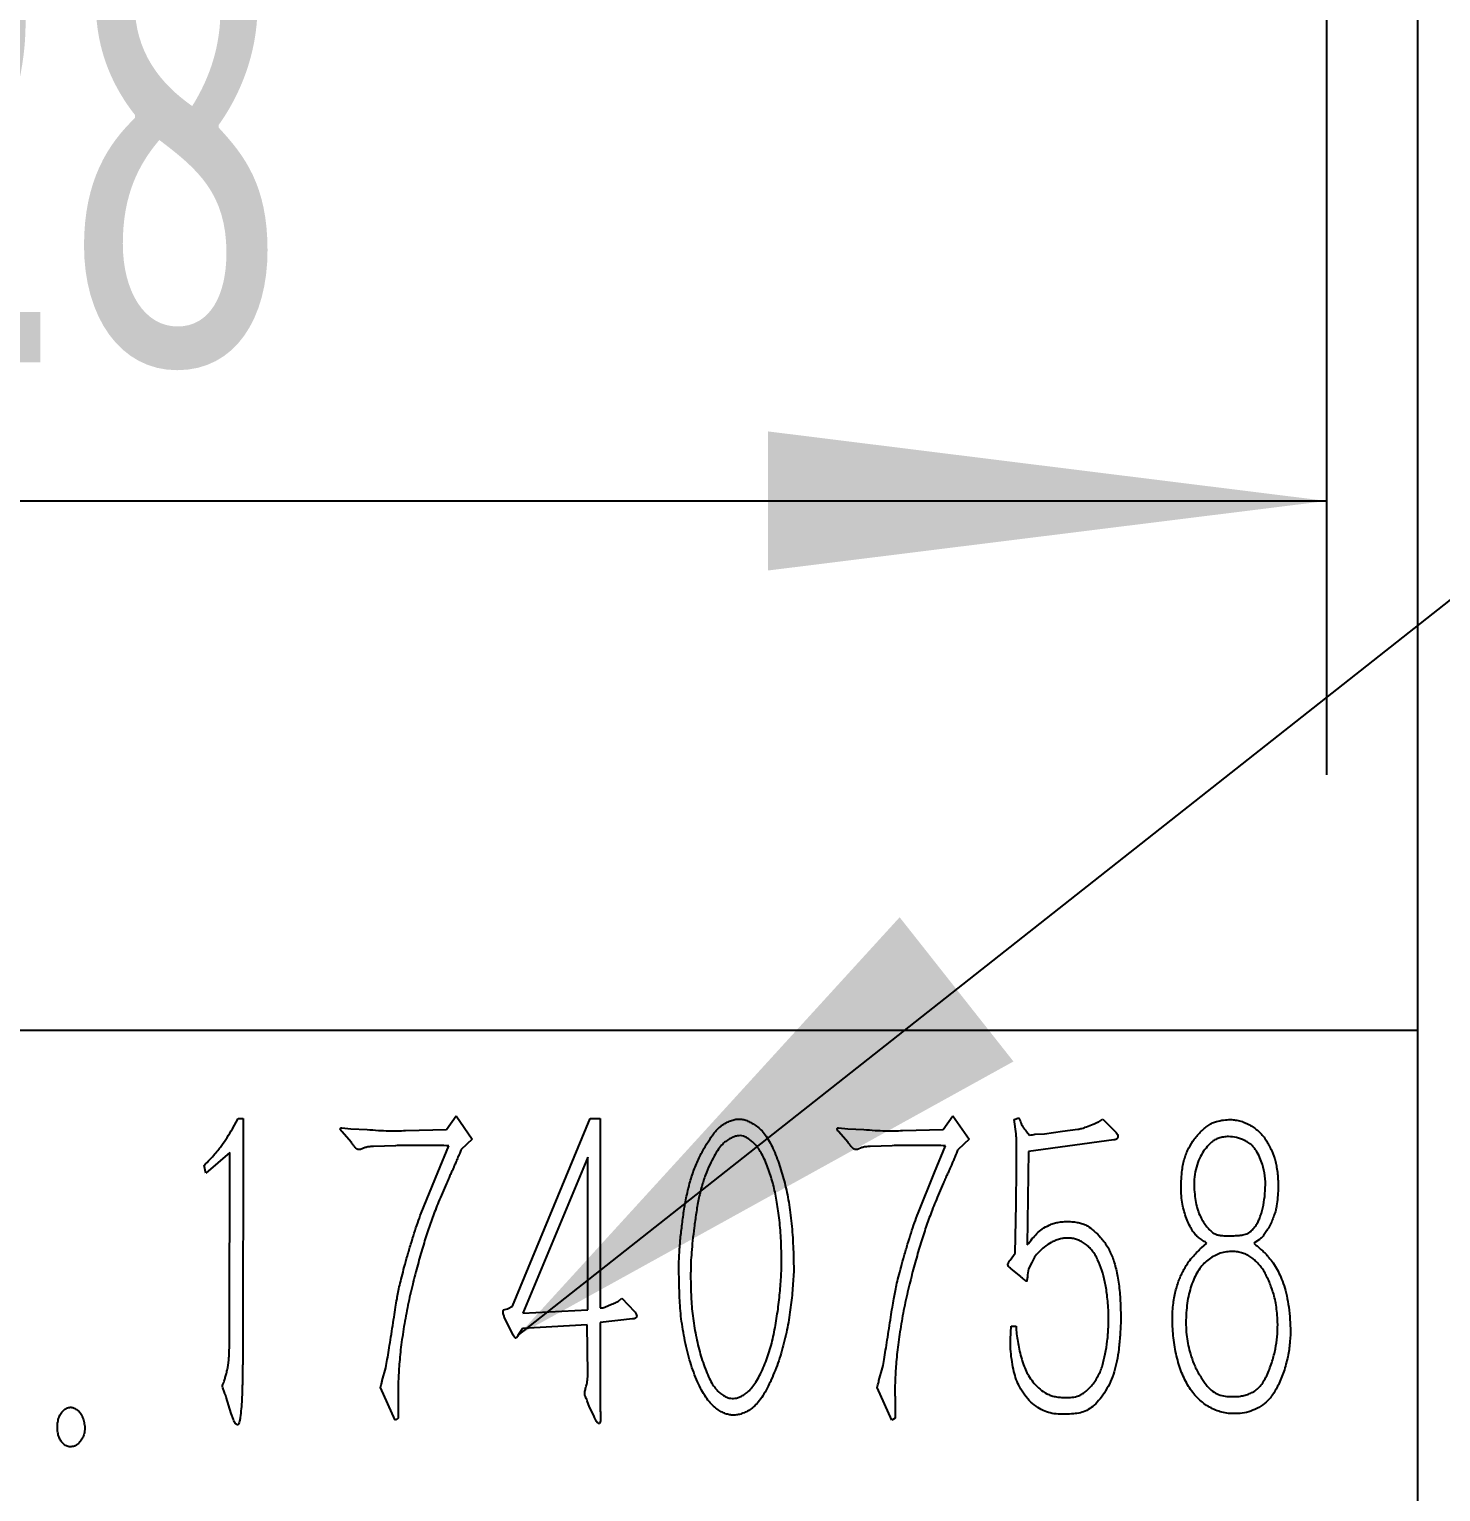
# Model space of a CAD drawing. Header units: millimetres. Extents: x 0 to 210, y 0 to 297.
# Drawn here: x 109.43 to 119.74, y 176.2 to 186.88 of the extents above; entities that cross this region are included whole.
import ezdxf

# ---------------------------------------------------------------- set-up
doc = ezdxf.new("R2010")
doc.units = ezdxf.units.MM
doc.layers.add('根据设置的颜色创建', color=7, linetype='Continuous', lineweight=25)
doc.styles.add('SLDTEXTSTYLE5', font='TXT', dxfattribs={"width": 0.7})
doc.dimstyles.new('SLDDIMSTYLE10', dxfattribs={"dimtxt": 3.5, "dimasz": 4.08, "dimexe": 0, "dimexo": 0.0625, "dimgap": 0.875, "dimtad": 2, "dimlfac": 1.5, "dimrnd": 1e-09, "dimzin": 12, "dimdsep": 46, "dimtxsty": 'SLDTEXTSTYLE5', "dimsah": 1, "dimcen": 0.09, "dimadec": 0, "dimazin": 3, "dimtfac": 1, "dimtmove": 0, "dimatfit": 0, "dimfxl": 0, "dimfrac": 2, "dimtolj": 1, "dimtzin": 12, "dimarcsym": 0})
doc.dimstyles.new('SLDDIMSTYLE12', dxfattribs={"dimtxt": 0.18, "dimasz": 4.08, "dimexe": 0, "dimexo": 0.0625, "dimgap": 0, "dimtad": 0, "dimtih": 1, "dimtoh": 1, "dimdec": 0, "dimrnd": 1e-09, "dimzin": 0, "dimdsep": 46, "dimtxsty": 'Standard', "dimsah": 1, "dimcen": 0.09, "dimadec": 0, "dimazin": 0, "dimtfac": 4.08, "dimtdec": 0, "dimtofl": 0, "dimtmove": 0, "dimatfit": 3, "dimfxl": 0, "dimfrac": 2, "dimtolj": 1, "dimtzin": 0, "dimarcsym": 0})

# ---------------------------------------------------------------- blocks, each defined once
blk = doc.blocks.new('_D_15')
at = {"layer": '根据设置的颜色创建'}
for p, q in [((100.236, 196.781), (100.236, 181.438)), ((118.903, 196.749), (118.903, 181.438)), ((100.236, 183.438), (118.903, 183.438))]:
    blk.add_line(p, q, dxfattribs=at)
for points in [[(100.236, 183.438), (104.316, 182.93), (104.316, 183.946)], [(118.903, 183.438), (114.823, 183.946), (114.823, 182.93)]]:
    blk.add_solid(points, dxfattribs=at)
at = {"layer": '根据设置的颜色创建', "insert": (108.003, 187.95), "char_height": 3.5, "attachment_point": 1, "style": 'SLDTEXTSTYLE5'}
blk.add_mtext('28', dxfattribs=at)

msp = doc.modelspace()

# ---------------------------------------------------------------- linework, layer by layer
at = {"color": 7, "linetype": 'Continuous', "lineweight": 25}
for p, q in [((119.5696, 179.572), (119.5696, 197.0986)), ((119.5696, 179.572), (99.5696, 179.572)), ((119.5696, 171.6986), (119.5696, 179.572)), ((110.915, 178.8541), (110.9553, 178.9282)), ((110.9553, 178.9282), (110.9921, 178.9282)), ((110.9921, 178.9282), (110.9886, 177.1457)), ((112.4767, 178.8476), (112.5468, 178.948)), ((112.5468, 178.948), (112.6646, 178.777)), ((112.9575, 177.5589), (113.5248, 178.9282)), ((113.5248, 178.9282), (113.5984, 178.9282)), ((113.5984, 178.9282), (113.5984, 177.5455)), ((116.1042, 178.8476), (116.1743, 178.948)), ((116.1743, 178.948), (116.2922, 178.777)), ((116.6218, 178.9212), (116.6556, 178.9346)), ((116.6352, 178.8173), (116.6218, 178.9212)), ((117.1488, 178.8675), (117.1991, 178.8879)), ((117.2393, 178.9043), (117.2697, 178.9247)), ((117.2697, 178.9247), (117.3671, 178.8272)), ((111.7115, 178.861), (111.7786, 178.8541)), ((111.7816, 178.7536), (111.7115, 178.8342)), ((111.7786, 178.8541), (111.896, 178.8476)), ((112.1779, 178.8407), (112.4767, 178.8476)), ((112.6646, 178.777), (112.5841, 178.7029)), ((115.339, 178.861), (115.4062, 178.8541)), ((115.4092, 178.7536), (115.339, 178.8342)), ((115.4062, 178.8541), (115.5235, 178.8476)), ((115.8054, 178.8407), (116.1042, 178.8476)), ((116.2922, 178.777), (116.2116, 178.7029)), ((116.7123, 178.8342), (116.7327, 178.8073)), ((116.773, 178.8138), (116.8436, 178.8173)), ((116.8436, 178.8173), (116.9743, 178.8372)), ((116.9743, 178.8372), (117.0852, 178.8506)), ((110.8946, 178.6796), (110.7201, 178.5284)), ((110.8916, 177.364), (110.8946, 178.6796)), ((111.8826, 178.7164), (111.8487, 178.7029)), ((112.1038, 178.7298), (111.9427, 178.7233)), ((112.4126, 178.5354), (112.4931, 178.7298)), ((115.5101, 178.7164), (115.4763, 178.7029)), ((115.7313, 178.7298), (115.5702, 178.7233)), ((116.0401, 178.5354), (116.1206, 178.7298)), ((116.7257, 178.6865), (116.7158, 178.0049)), ((117.3502, 178.7735), (116.7257, 178.6865)), ((110.7201, 178.5284), (110.7067, 178.5856)), ((113.5079, 178.6462), (113.0346, 177.5082)), ((113.5079, 177.532), (113.5079, 178.6462)), ((116.6352, 178.3037), (116.6387, 178.5622)), ((112.2917, 178.2366), (112.4126, 178.5354)), ((115.9193, 178.2366), (116.0401, 178.5354)), ((116.6288, 177.9447), (116.6352, 178.3037)), ((118.4117, 178.0451), (118.3714, 178.0183)), ((116.5915, 177.8945), (116.6288, 177.9447)), ((117.9886, 177.985), (118.0289, 178.0183)), ((116.669, 177.7737), (116.5984, 177.8304)), ((116.7257, 177.8304), (116.7193, 177.7871)), ((116.7496, 177.8776), (116.7257, 177.8304)), ((113.7326, 177.5957), (113.756, 177.6156)), ((113.756, 177.6156), (113.8499, 177.5186)), ((112.8938, 177.532), (112.9207, 177.5385)), ((112.9207, 177.5385), (112.9575, 177.5589)), ((113.0346, 177.5082), (113.5079, 177.532)), ((113.6322, 177.5519), (113.6824, 177.5723)), ((112.9639, 177.3471), (112.9003, 177.4749)), ((113.0311, 177.3943), (112.9978, 177.3441)), ((113.5044, 177.4212), (113.0311, 177.3943)), ((113.5079, 177.0652), (113.5044, 177.4212)), ((113.8335, 177.4649), (113.5984, 177.4381)), ((113.5984, 177.4381), (113.5984, 176.837)), ((116.595, 177.3172), (116.5984, 177.4112)), ((116.5984, 177.4112), (116.6352, 177.4112)), ((112.0068, 177.015), (112.0337, 177.1089)), ((115.6344, 177.015), (115.6612, 177.1089)), ((112.1008, 176.7266), (111.9934, 176.9647)), ((115.7283, 176.7266), (115.621, 176.9647)), ((110.9051, 176.7733), (110.8678, 176.8941)), ((112.1242, 176.8842), (112.1242, 176.74)), ((113.5213, 176.8205), (113.5044, 176.8673)), ((115.7517, 176.8842), (115.7517, 176.74)), ((110.9215, 176.7296), (110.9051, 176.7733)), ((113.5516, 176.7599), (113.5213, 176.8205)), ((112.1242, 176.74), (112.1008, 176.7266)), ((115.7517, 176.74), (115.7283, 176.7266))]:
    msp.add_line(p, q, dxfattribs=at)
for points, knots in [([(114.1731, 177.8811), (114.1747, 177.9132), (114.1781, 177.9791), (114.1871, 178.0801), (114.2004, 178.1855), (114.2158, 178.2937), (114.2372, 178.4006), (114.2645, 178.5023), (114.2994, 178.5963), (114.3342, 178.6685), (114.3637, 178.7214), (114.385, 178.7568), (114.4061, 178.788), (114.4255, 178.8161), (114.4453, 178.8396), (114.4639, 178.8596), (114.4822, 178.8757), (114.5053, 178.8914), (114.5331, 178.9053), (114.5653, 178.9177), (114.5964, 178.9247), (114.6168, 178.9247), (114.6266, 178.9247)], [0, 0, 0, 0, 0.0791699, 0.1622043, 0.2492283, 0.3402703, 0.4308829, 0.517075, 0.5988108, 0.67699, 0.7138333, 0.7476531, 0.7785029, 0.8065422, 0.8314259, 0.8539053, 0.8738364, 0.8911274, 0.9222877, 0.9501369, 0.9759474, 1, 1, 1, 1]), ([(114.6266, 178.9247), (114.6359, 178.923), (114.6558, 178.9196), (114.685, 178.9067), (114.7161, 178.8896), (114.7492, 178.8674), (114.7823, 178.8375), (114.8128, 178.7978), (114.8418, 178.7498), (114.877, 178.6733), (114.9153, 178.5696), (114.946, 178.4609), (114.9659, 178.3701), (114.9789, 178.2976), (114.9889, 178.2208), (115.0011, 178.1129), (115.0097, 177.9743), (115.0115, 177.8628), (115.0124, 177.807)], [0, 0, 0, 0, 0.0227293, 0.0480077, 0.0760707, 0.1077732, 0.1431726, 0.1821589, 0.2272172, 0.2772795, 0.3836503, 0.4916982, 0.5473578, 0.6062124, 0.6678961, 0.7329792, 0.8662171, 1, 1, 1, 1]), ([(116.6556, 178.9346), (116.6604, 178.9221), (116.6686, 178.9011), (116.6811, 178.8736), (116.695, 178.8522), (116.7063, 178.8405), (116.7123, 178.8342)], [0, 0, 0, 0, 0.3450146, 0.5819011, 0.7761808, 1, 1, 1, 1]), ([(117.1991, 178.8879), (117.2042, 178.8898), (117.2133, 178.8932), (117.2248, 178.8985), (117.2332, 178.9018), (117.2377, 178.9036), (117.2393, 178.9043)], [0, 0, 0, 0, 0.3800053, 0.6667093, 0.8768775, 1, 1, 1, 1]), ([(117.8479, 178.5523), (117.8503, 178.5674), (117.855, 178.5969), (117.866, 178.639), (117.8793, 178.6778), (117.9013, 178.7248), (117.9357, 178.7788), (117.9768, 178.8274), (118.0139, 178.8602), (118.0411, 178.8812), (118.0692, 178.8963), (118.1057, 178.9089), (118.1494, 178.9184), (118.1839, 178.9203), (118.2004, 178.9212)], [0, 0, 0, 0, 0.0823194, 0.1605449, 0.2332427, 0.3029983, 0.4387084, 0.5764158, 0.6433018, 0.7044207, 0.7610218, 0.814001, 0.9115092, 1, 1, 1, 1]), ([(118.2004, 178.9212), (118.2132, 178.9202), (118.2387, 178.9182), (118.2764, 178.9096), (118.3129, 178.8958), (118.3484, 178.8782), (118.3821, 178.8561), (118.4127, 178.8298), (118.4406, 178.7995), (118.4723, 178.7541), (118.5042, 178.6926), (118.5278, 178.627), (118.5386, 178.5706), (118.5453, 178.5233), (118.5484, 178.4706), (118.5491, 178.4338), (118.5494, 178.4146)], [0, 0, 0, 0, 0.0562348, 0.1120977, 0.1686367, 0.2271117, 0.285338, 0.3445885, 0.4037142, 0.4651894, 0.5867153, 0.7066327, 0.7688884, 0.8385406, 0.915708, 1, 1, 1, 1]), ([(110.7067, 178.5856), (110.7209, 178.6003), (110.7474, 178.6277), (110.7831, 178.6672), (110.8122, 178.7018), (110.8433, 178.7414), (110.8766, 178.7919), (110.9019, 178.8328), (110.915, 178.8541)], [0, 0, 0, 0, 0.1795186, 0.3365151, 0.4679989, 0.5771274, 0.7798212, 1, 1, 1, 1]), ([(111.7115, 178.8342), (111.7089, 178.8378), (111.7048, 178.8434), (111.6998, 178.8519), (111.7041, 178.8586), (111.7086, 178.8601), (111.7115, 178.861)], [0, 0, 0, 0, 0.3942395, 0.6034202, 0.7482901, 1, 1, 1, 1]), ([(111.896, 178.8476), (111.9236, 178.8456), (111.9761, 178.8419), (112.0509, 178.8389), (112.1172, 178.838), (112.1587, 178.8398), (112.1779, 178.8407)], [0, 0, 0, 0, 0.2948825, 0.5593856, 0.7954929, 1, 1, 1, 1]), ([(114.6231, 178.8039), (114.6154, 178.8033), (114.5993, 178.8021), (114.5747, 178.7946), (114.5487, 178.7829), (114.5203, 178.7661), (114.49, 178.7404), (114.4599, 178.7017), (114.4286, 178.6508), (114.3961, 178.5881), (114.3649, 178.5142), (114.3385, 178.4295), (114.3155, 178.3356), (114.299, 178.2348), (114.2851, 178.1341), (114.2735, 178.0395), (114.2654, 177.9538), (114.2621, 177.8996), (114.2606, 177.8741)], [0, 0, 0, 0, 0.0217136, 0.045628, 0.0723106, 0.1024098, 0.1387018, 0.1840685, 0.2405762, 0.307741, 0.3840881, 0.4673451, 0.5586265, 0.6576861, 0.7562386, 0.8465169, 0.92758, 1, 1, 1, 1]), ([(114.9149, 178.1123), (114.9125, 178.1366), (114.9079, 178.1839), (114.8997, 178.2523), (114.8895, 178.3157), (114.8753, 178.3939), (114.8519, 178.4875), (114.8212, 178.5773), (114.7928, 178.6443), (114.7693, 178.6872), (114.7453, 178.7234), (114.7187, 178.7511), (114.6927, 178.7726), (114.6683, 178.7887), (114.6455, 178.8001), (114.6301, 178.8027), (114.6231, 178.8039)], [0, 0, 0, 0, 0.0930556, 0.1806196, 0.261585, 0.3371773, 0.4825854, 0.627771, 0.6971505, 0.7588704, 0.813198, 0.861755, 0.9042487, 0.9411046, 0.9729496, 1, 1, 1, 1]), ([(115.339, 178.8342), (115.3364, 178.8378), (115.3323, 178.8434), (115.3273, 178.8519), (115.3316, 178.8586), (115.3362, 178.8601), (115.339, 178.861)], [0, 0, 0, 0, 0.39423952, 0.60342015, 0.74829009, 1, 1, 1, 1]), ([(115.5235, 178.8476), (115.5512, 178.8456), (115.6037, 178.8419), (115.6784, 178.8389), (115.7448, 178.838), (115.7862, 178.8398), (115.8054, 178.8407)], [0, 0, 0, 0, 0.2948825, 0.5593856, 0.7954929, 1, 1, 1, 1]), ([(116.6387, 178.5622), (116.6387, 178.5718), (116.6387, 178.5926), (116.6387, 178.6257), (116.6387, 178.663), (116.6386, 178.7024), (116.6391, 178.7404), (116.6377, 178.7727), (116.6371, 178.7976), (116.6358, 178.8115), (116.6352, 178.8173)], [0, 0, 0, 0, 0.1130165, 0.24357, 0.389712, 0.5514425, 0.7073274, 0.8359914, 0.9315503, 1, 1, 1, 1]), ([(116.7327, 178.8073), (116.7405, 178.8082), (116.754, 178.8096), (116.7673, 178.8126), (116.773, 178.8138)], [0, 0, 0, 0, 0.5771569, 1, 1, 1, 1]), ([(117.0852, 178.8506), (117.0956, 178.8523), (117.1173, 178.8558), (117.138, 178.8635), (117.1488, 178.8675)], [0, 0, 0, 0, 0.4758158, 1, 1, 1, 1]), ([(117.3671, 178.8272), (117.3706, 178.8223), (117.3768, 178.8138), (117.3804, 178.7991), (117.3762, 178.7886), (117.3729, 178.7792), (117.3628, 178.7736), (117.3549, 178.7735), (117.3502, 178.7735)], [0, 0, 0, 0, 0.2414691, 0.4238298, 0.5688756, 0.6876768, 0.8129824, 1, 1, 1, 1]), ([(118.187, 178.7969), (118.1743, 178.7962), (118.15, 178.7947), (118.1164, 178.7861), (118.0867, 178.7738), (118.0546, 178.7499), (118.0212, 178.7135), (117.9869, 178.6639), (117.96, 178.605), (117.9422, 178.5377), (117.9322, 178.465), (117.9363, 178.4157), (117.9384, 178.3912)], [0, 0, 0, 0, 0.07119443, 0.13657842, 0.19463853, 0.2508095, 0.36033548, 0.47107427, 0.58919306, 0.72271352, 0.86178825, 1, 1, 1, 1]), ([(118.4351, 178.5926), (118.4287, 178.6092), (118.4158, 178.6432), (118.3953, 178.6841), (118.3743, 178.7151), (118.3544, 178.7361), (118.3301, 178.754), (118.294, 178.774), (118.2463, 178.7925), (118.2062, 178.7955), (118.187, 178.7969)], [0, 0, 0, 0, 0.154374, 0.3139954, 0.3943128, 0.4774458, 0.5634454, 0.6539381, 0.8339505, 1, 1, 1, 1]), ([(111.8289, 178.7029), (111.8261, 178.7043), (111.8191, 178.7078), (111.8091, 178.7189), (111.7955, 178.7339), (111.7866, 178.7466), (111.7816, 178.7536)], [0, 0, 0, 0, 0.1305021, 0.3366602, 0.6289044, 1, 1, 1, 1]), ([(111.8487, 178.7029), (111.8448, 178.7021), (111.8381, 178.7006), (111.8315, 178.7023), (111.8289, 178.7029)], [0, 0, 0, 0, 0.5977121, 1, 1, 1, 1]), ([(111.9427, 178.7233), (111.9309, 178.7234), (111.9105, 178.7236), (111.8908, 178.7185), (111.8826, 178.7164)], [0, 0, 0, 0, 0.5812523, 1, 1, 1, 1]), ([(112.4931, 178.7298), (112.4694, 178.7301), (112.424, 178.7308), (112.3592, 178.7315), (112.3007, 178.731), (112.2488, 178.7322), (112.2034, 178.731), (112.1645, 178.7314), (112.132, 178.731), (112.1124, 178.7301), (112.1038, 178.7298)], [0, 0, 0, 0, 0.1826315, 0.3499258, 0.4993369, 0.6334299, 0.7496456, 0.8492531, 0.9335459, 1, 1, 1, 1]), ([(112.5841, 178.7029), (112.5805, 178.6941), (112.5739, 178.678), (112.564, 178.656), (112.557, 178.6377), (112.5512, 178.6244), (112.5463, 178.6133), (112.5413, 178.6018), (112.5347, 178.5866), (112.5264, 178.5675), (112.5166, 178.5445), (112.5044, 178.5182), (112.491, 178.4879), (112.4716, 178.443), (112.4469, 178.3869), (112.4195, 178.322), (112.3957, 178.2618), (112.3672, 178.1868), (112.3345, 178.0918), (112.2972, 177.9714), (112.2603, 177.8397), (112.2239, 177.6973), (112.1894, 177.5465), (112.1666, 177.4175), (112.1516, 177.3148), (112.1411, 177.241), (112.1347, 177.1703), (112.1289, 177.1035), (112.1256, 177.0412), (112.1235, 176.984), (112.1228, 176.9322), (112.1238, 176.8996), (112.1242, 176.8842)], [0, 0, 0, 0, 0.0150839, 0.0276818, 0.0381763, 0.0461837, 0.0507743, 0.0573667, 0.0659609, 0.0771438, 0.0903286, 0.1056218, 0.1231564, 0.1429336, 0.1830749, 0.2204208, 0.2546375, 0.2858333, 0.3475977, 0.4139426, 0.4857581, 0.5644288, 0.6471387, 0.7309777, 0.7721665, 0.8116833, 0.8491897, 0.8847929, 0.9179638, 0.9482105, 0.9755488, 1, 1, 1, 1]), ([(115.4564, 178.7029), (115.4536, 178.7043), (115.4466, 178.7078), (115.4366, 178.7189), (115.4231, 178.7339), (115.4141, 178.7466), (115.4092, 178.7536)], [0, 0, 0, 0, 0.1305021, 0.3366602, 0.6289044, 1, 1, 1, 1]), ([(115.4763, 178.7029), (115.4723, 178.7021), (115.4656, 178.7006), (115.459, 178.7023), (115.4564, 178.7029)], [0, 0, 0, 0, 0.59771205, 1, 1, 1, 1]), ([(115.5702, 178.7233), (115.5584, 178.7234), (115.538, 178.7236), (115.5183, 178.7185), (115.5101, 178.7164)], [0, 0, 0, 0, 0.58125226, 1, 1, 1, 1]), ([(116.1206, 178.7298), (116.0969, 178.7301), (116.0515, 178.7308), (115.9867, 178.7315), (115.9282, 178.731), (115.8763, 178.7322), (115.8309, 178.731), (115.792, 178.7314), (115.7595, 178.731), (115.7399, 178.7301), (115.7313, 178.7298)], [0, 0, 0, 0, 0.1826315, 0.3499258, 0.4993369, 0.6334299, 0.7496456, 0.8492531, 0.9335459, 1, 1, 1, 1]), ([(116.2116, 178.7029), (116.208, 178.6941), (116.2014, 178.678), (116.1916, 178.656), (116.1845, 178.6377), (116.1787, 178.6244), (116.1738, 178.6133), (116.1689, 178.6018), (116.1623, 178.5866), (116.1539, 178.5675), (116.1441, 178.5445), (116.1319, 178.5182), (116.1185, 178.4879), (116.0992, 178.443), (116.0744, 178.3869), (116.0471, 178.322), (116.0232, 178.2618), (115.9948, 178.1868), (115.962, 178.0918), (115.9247, 177.9714), (115.8878, 177.8397), (115.8514, 177.6973), (115.8169, 177.5465), (115.7941, 177.4175), (115.7792, 177.3148), (115.7687, 177.241), (115.7622, 177.1703), (115.7564, 177.1035), (115.7531, 177.0412), (115.7511, 176.984), (115.7504, 176.9322), (115.7513, 176.8996), (115.7517, 176.8842)], [0, 0, 0, 0, 0.0150839, 0.0276818, 0.0381763, 0.0461837, 0.0507743, 0.0573667, 0.0659609, 0.0771438, 0.0903286, 0.1056218, 0.1231564, 0.1429336, 0.1830749, 0.2204208, 0.2546375, 0.2858333, 0.3475977, 0.4139426, 0.4857581, 0.5644288, 0.6471387, 0.7309777, 0.7721665, 0.8116833, 0.8491897, 0.8847929, 0.9179638, 0.9482105, 0.9755488, 1, 1, 1, 1]), ([(118.2034, 178.072), (118.2145, 178.0723), (118.2352, 178.0728), (118.2644, 178.0743), (118.2892, 178.0786), (118.3109, 178.083), (118.3298, 178.0916), (118.3475, 178.1032), (118.3643, 178.119), (118.3808, 178.138), (118.3966, 178.161), (118.4094, 178.1892), (118.4221, 178.2211), (118.4366, 178.2705), (118.4496, 178.3382), (118.457, 178.4231), (118.4552, 178.5095), (118.4417, 178.5652), (118.4351, 178.5926)], [0, 0, 0, 0, 0.0499272, 0.0932311, 0.1309474, 0.1631056, 0.1924493, 0.2236442, 0.2579154, 0.2954029, 0.3367203, 0.383027, 0.4342053, 0.490995, 0.6139923, 0.7433349, 0.873788, 1, 1, 1, 1]), ([(118.0289, 178.0183), (118.0199, 178.0241), (118.002, 178.0358), (117.9744, 178.0532), (117.9483, 178.0754), (117.9249, 178.105), (117.9037, 178.1425), (117.8842, 178.1874), (117.8662, 178.2366), (117.8514, 178.2899), (117.8423, 178.3499), (117.8405, 178.4169), (117.8413, 178.4856), (117.8458, 178.5309), (117.8479, 178.5523)], [0, 0, 0, 0, 0.05342923, 0.10731455, 0.16324015, 0.22405522, 0.29511602, 0.37874414, 0.46883274, 0.55745552, 0.65574156, 0.77208792, 0.89250477, 1, 1, 1, 1]), ([(117.9384, 178.3912), (117.9405, 178.3704), (117.9444, 178.3305), (117.9566, 178.2742), (117.9745, 178.2243), (117.9973, 178.182), (118.0217, 178.1472), (118.0441, 178.1187), (118.0661, 178.0986), (118.0873, 178.0845), (118.1107, 178.0776), (118.1373, 178.0735), (118.1687, 178.0708), (118.1913, 178.0716), (118.2034, 178.072)], [0, 0, 0, 0, 0.1332159, 0.2556765, 0.367143, 0.4703425, 0.5616247, 0.6383085, 0.7012298, 0.751142, 0.7989926, 0.8558767, 0.9227488, 1, 1, 1, 1]), ([(118.5494, 178.4146), (118.5478, 178.3937), (118.5446, 178.3522), (118.5399, 178.3), (118.5313, 178.2575), (118.5205, 178.2232), (118.5062, 178.1858), (118.4877, 178.1479), (118.4688, 178.1118), (118.4485, 178.0829), (118.4314, 178.0595), (118.4177, 178.0495), (118.4117, 178.0451)], [0, 0, 0, 0, 0.1550792, 0.3081851, 0.3871101, 0.4756022, 0.5742614, 0.6829261, 0.787798, 0.875255, 0.9450067, 1, 1, 1, 1]), ([(112.0337, 177.1089), (112.0373, 177.1288), (112.0448, 177.1712), (112.0553, 177.2389), (112.0682, 177.3145), (112.0802, 177.3953), (112.0929, 177.4749), (112.1039, 177.5467), (112.1146, 177.6075), (112.1239, 177.661), (112.1352, 177.7146), (112.1503, 177.7753), (112.1693, 177.8471), (112.1915, 177.9269), (112.2153, 178.01), (112.2409, 178.0902), (112.2653, 178.1656), (112.2831, 178.2134), (112.2917, 178.2366)], [0, 0, 0, 0, 0.0522433, 0.1113241, 0.1773841, 0.2507114, 0.3227673, 0.385727, 0.4388153, 0.4823889, 0.5262086, 0.5805026, 0.6443701, 0.7182408, 0.7950553, 0.8678892, 0.9361023, 1, 1, 1, 1]), ([(115.6612, 177.1089), (115.6648, 177.1288), (115.6723, 177.1712), (115.6829, 177.2389), (115.6958, 177.3145), (115.7077, 177.3953), (115.7204, 177.4749), (115.7315, 177.5467), (115.7422, 177.6075), (115.7514, 177.661), (115.7627, 177.7146), (115.7778, 177.7753), (115.7968, 177.8471), (115.819, 177.9269), (115.8428, 178.01), (115.8685, 178.0902), (115.8928, 178.1656), (115.9107, 178.2134), (115.9193, 178.2366)], [0, 0, 0, 0, 0.0522433, 0.1113241, 0.1773841, 0.2507114, 0.3227673, 0.385727, 0.4388153, 0.4823889, 0.5262086, 0.5805026, 0.6443701, 0.7182408, 0.7950553, 0.8678892, 0.9361023, 1, 1, 1, 1]), ([(116.7158, 178.0049), (116.7285, 178.0203), (116.7519, 178.0488), (116.7868, 178.0896), (116.8273, 178.1243), (116.8688, 178.1467), (116.9078, 178.1626), (116.9423, 178.1707), (116.9805, 178.1758), (117.0071, 178.1762), (117.0211, 178.1764)], [0, 0, 0, 0, 0.1636797, 0.3019289, 0.4385332, 0.596935, 0.6857995, 0.7821362, 0.8860532, 1, 1, 1, 1]), ([(117.0211, 178.1764), (117.0348, 178.1755), (117.0609, 178.1738), (117.0972, 178.1674), (117.1289, 178.1582), (117.1651, 178.1402), (117.2068, 178.1075), (117.2465, 178.0685), (117.2774, 178.0305), (117.3, 177.9977), (117.3196, 177.9606), (117.3377, 177.9204), (117.353, 177.8761), (117.3665, 177.8278), (117.3771, 177.7751), (117.3894, 177.6977), (117.398, 177.5925), (117.3996, 177.5064), (117.4004, 177.4614)], [0, 0, 0, 0, 0.04610887, 0.08715476, 0.12305111, 0.15573011, 0.22182706, 0.29893945, 0.34104302, 0.38526231, 0.43182748, 0.48089518, 0.53254297, 0.58827995, 0.64820814, 0.71209616, 0.84991898, 1, 1, 1, 1]), ([(114.5624, 176.8842), (114.5694, 176.8843), (114.5844, 176.8845), (114.608, 176.8902), (114.6329, 176.9018), (114.6604, 176.9176), (114.6885, 176.9414), (114.7156, 176.9748), (114.7435, 177.0163), (114.7706, 177.0662), (114.7956, 177.1217), (114.8188, 177.1802), (114.8385, 177.2409), (114.8612, 177.3253), (114.8822, 177.4354), (114.9027, 177.5694), (114.9154, 177.7017), (114.9222, 177.8096), (114.9226, 177.895), (114.9216, 177.963), (114.9191, 178.0359), (114.9164, 178.0862), (114.9149, 178.1123)], [0, 0, 0, 0, 0.0154035, 0.0330865, 0.0530979, 0.0760925, 0.102875, 0.1340673, 0.1707465, 0.2133737, 0.2592753, 0.3053301, 0.3523638, 0.4001729, 0.4984558, 0.5999489, 0.6997171, 0.7921757, 0.8387017, 0.8885286, 0.9424109, 1, 1, 1, 1]), ([(117.0211, 178.0556), (117.0091, 178.0552), (116.9859, 178.0545), (116.9521, 178.0486), (116.921, 178.0379), (116.8835, 178.0194), (116.842, 177.9925), (116.8021, 177.9548), (116.7701, 177.9175), (116.7561, 177.8903), (116.7496, 177.8776)], [0, 0, 0, 0, 0.10504, 0.2041881, 0.2995398, 0.3933548, 0.571119, 0.7319181, 0.874788, 1, 1, 1, 1]), ([(117.3099, 177.5151), (117.3088, 177.5365), (117.3067, 177.5774), (117.3003, 177.6357), (117.2938, 177.6882), (117.2827, 177.7496), (117.2635, 177.8195), (117.2382, 177.885), (117.2129, 177.9319), (117.1922, 177.9631), (117.1685, 177.9897), (117.1427, 178.0123), (117.1146, 178.0302), (117.0851, 178.0439), (117.0537, 178.0526), (117.032, 178.0546), (117.0211, 178.0556)], [0, 0, 0, 0, 0.0959679, 0.1832973, 0.2626869, 0.3328846, 0.4629342, 0.586889, 0.6460294, 0.7016334, 0.7542313, 0.805292, 0.8547234, 0.9029008, 0.9506356, 1, 1, 1, 1]), ([(117.7773, 177.4614), (117.7775, 177.4818), (117.7779, 177.5212), (117.7831, 177.5778), (117.7907, 177.6297), (117.8019, 177.6768), (117.815, 177.7196), (117.8286, 177.759), (117.8441, 177.7944), (117.8655, 177.8354), (117.8921, 177.88), (117.9275, 177.9228), (117.9601, 177.956), (117.9798, 177.976), (117.9886, 177.985)], [0, 0, 0, 0, 0.10495148, 0.20256808, 0.29232488, 0.37467463, 0.45131276, 0.52280806, 0.58889297, 0.65031565, 0.76062806, 0.85521611, 0.93545805, 1, 1, 1, 1]), ([(118.2168, 177.9581), (118.2015, 177.9575), (118.171, 177.9561), (118.1266, 177.9455), (118.0845, 177.9275), (118.0446, 177.9033), (118.008, 177.8715), (117.9756, 177.8326), (117.9469, 177.7869), (117.9236, 177.7341), (117.9044, 177.6758), (117.8894, 177.6128), (117.8803, 177.5452), (117.8754, 177.4748), (117.8752, 177.404), (117.8808, 177.3357), (117.8907, 177.271), (117.9023, 177.23), (117.9081, 177.2099)], [0, 0, 0, 0, 0.049544, 0.0986467, 0.1470158, 0.1973909, 0.2491688, 0.3032777, 0.3609364, 0.4234191, 0.489643, 0.559715, 0.6329204, 0.7104303, 0.788291, 0.8620926, 0.9322736, 1, 1, 1, 1]), ([(118.546, 177.4246), (118.545, 177.4467), (118.5433, 177.4891), (118.5369, 177.5501), (118.5272, 177.6058), (118.5137, 177.6564), (118.4973, 177.702), (118.4814, 177.744), (118.4632, 177.7814), (118.4443, 177.8151), (118.424, 177.8453), (118.4012, 177.872), (118.3766, 177.8957), (118.3498, 177.9164), (118.3211, 177.9344), (118.2886, 177.9465), (118.2537, 177.9553), (118.2293, 177.9572), (118.2168, 177.9581)], [0, 0, 0, 0, 0.0961968, 0.1848145, 0.26699, 0.3425025, 0.4128576, 0.4780436, 0.5381323, 0.593767, 0.6462558, 0.6964741, 0.7465363, 0.7949348, 0.8438639, 0.8934917, 0.9455213, 1, 1, 1, 1]), ([(118.3714, 178.0183), (118.3819, 178.0092), (118.4015, 177.9921), (118.4292, 177.9677), (118.4525, 177.9455), (118.478, 177.9187), (118.5061, 177.8842), (118.5362, 177.838), (118.5631, 177.7842), (118.5881, 177.7226), (118.6092, 177.6509), (118.6243, 177.5703), (118.6343, 177.4835), (118.6398, 177.3932), (118.6371, 177.2991), (118.6278, 177.2356), (118.623, 177.2029)], [0, 0, 0, 0, 0.0463465, 0.0871685, 0.1232289, 0.1538046, 0.2109286, 0.2717982, 0.3377252, 0.4118203, 0.4938845, 0.5870288, 0.6858074, 0.7857144, 0.8894003, 1, 1, 1, 1]), ([(114.556, 176.7634), (114.5466, 176.7647), (114.5269, 176.7675), (114.4971, 176.7791), (114.4662, 176.7971), (114.4331, 176.8208), (114.3999, 176.8534), (114.3678, 176.8955), (114.3371, 176.9473), (114.3079, 177.008), (114.2805, 177.0756), (114.2563, 177.1485), (114.2348, 177.2253), (114.2167, 177.3053), (114.2024, 177.3863), (114.1898, 177.4658), (114.1827, 177.5432), (114.1783, 177.6178), (114.176, 177.6893), (114.1746, 177.7569), (114.1735, 177.8204), (114.1733, 177.8613), (114.1731, 177.8811)], [0, 0, 0, 0, 0.0225605, 0.0475333, 0.0757695, 0.1081349, 0.1445956, 0.1867185, 0.2343972, 0.2886724, 0.3477368, 0.4088134, 0.4722248, 0.538514, 0.6050246, 0.6691894, 0.7309484, 0.7909402, 0.848084, 0.9020337, 0.9528038, 1, 1, 1, 1]), ([(114.2606, 177.8741), (114.2603, 177.858), (114.2595, 177.8239), (114.2588, 177.7695), (114.2601, 177.709), (114.2624, 177.6198), (114.2708, 177.5031), (114.2922, 177.363), (114.3225, 177.2273), (114.3568, 177.1211), (114.3883, 177.0455), (114.4116, 176.9982), (114.437, 176.9603), (114.4634, 176.9313), (114.4902, 176.9108), (114.5153, 176.8962), (114.539, 176.8861), (114.5549, 176.8848), (114.5624, 176.8842)], [0, 0, 0, 0, 0.0441103, 0.0936692, 0.1491438, 0.2100939, 0.33866, 0.4697015, 0.5984122, 0.7199022, 0.7751248, 0.8231113, 0.8643467, 0.8997335, 0.9301984, 0.9564777, 0.9793597, 1, 1, 1, 1]), ([(116.5984, 177.8304), (116.5924, 177.8359), (116.583, 177.8444), (116.5727, 177.8606), (116.5804, 177.8777), (116.5872, 177.888), (116.5915, 177.8945)], [0, 0, 0, 0, 0.32577909, 0.50570759, 0.68842225, 1, 1, 1, 1]), ([(115.0124, 177.807), (115.0093, 177.7622), (115.0031, 177.6702), (114.9883, 177.5293), (114.9634, 177.3828), (114.9337, 177.259), (114.9028, 177.161), (114.8777, 177.0899), (114.8491, 177.0231), (114.8195, 176.9605), (114.7881, 176.9048), (114.7549, 176.8587), (114.721, 176.8222), (114.6856, 176.7966), (114.651, 176.7789), (114.6177, 176.7679), (114.5862, 176.7616), (114.5658, 176.7628), (114.556, 176.7634)], [0, 0, 0, 0, 0.11001, 0.2260934, 0.34727, 0.4740069, 0.5378784, 0.599186, 0.6587298, 0.7159777, 0.7689475, 0.8151925, 0.8551392, 0.8903309, 0.9217684, 0.9500369, 0.976023, 1, 1, 1, 1]), ([(116.7193, 177.7871), (116.7189, 177.7812), (116.7181, 177.7707), (116.7161, 177.7568), (116.7143, 177.7484), (116.714, 177.7405), (116.706, 177.7415), (116.6984, 177.7482), (116.685, 177.7592), (116.6749, 177.7683), (116.669, 177.7737)], [0, 0, 0, 0, 0.1767225, 0.3102481, 0.4043476, 0.4554216, 0.4945576, 0.5977545, 0.76437, 1, 1, 1, 1]), ([(112.9003, 177.4749), (112.8976, 177.4824), (112.8931, 177.4948), (112.8898, 177.5115), (112.8908, 177.5233), (112.8929, 177.5294), (112.8938, 177.532)], [0, 0, 0, 0, 0.4078268, 0.6725022, 0.8587045, 1, 1, 1, 1]), ([(113.5984, 177.5455), (113.6051, 177.5455), (113.6168, 177.5455), (113.6276, 177.55), (113.6322, 177.5519)], [0, 0, 0, 0, 0.57430941, 1, 1, 1, 1]), ([(113.6824, 177.5723), (113.6889, 177.5747), (113.7005, 177.579), (113.7154, 177.5855), (113.7259, 177.5905), (113.7308, 177.5943), (113.7326, 177.5957)], [0, 0, 0, 0, 0.3737869, 0.6662633, 0.8783288, 1, 1, 1, 1]), ([(113.8499, 177.5186), (113.8546, 177.5128), (113.8623, 177.5033), (113.8666, 177.4875), (113.8632, 177.4767), (113.857, 177.4687), (113.8461, 177.4657), (113.8382, 177.4652), (113.8335, 177.4649)], [0, 0, 0, 0, 0.27977335, 0.45918502, 0.59000889, 0.69670357, 0.82356678, 1, 1, 1, 1]), ([(116.9977, 176.8907), (117.0135, 176.8907), (117.0455, 176.8909), (117.0857, 176.9003), (117.1173, 176.9154), (117.1418, 176.9327), (117.1668, 176.9556), (117.1921, 176.9831), (117.2154, 177.0152), (117.2367, 177.0494), (117.2535, 177.0866), (117.2714, 177.1401), (117.288, 177.2125), (117.3032, 177.3058), (117.3111, 177.4078), (117.3103, 177.4785), (117.3099, 177.5151)], [0, 0, 0, 0, 0.0606592, 0.1230157, 0.1569713, 0.1950192, 0.2379331, 0.2871548, 0.3387029, 0.3902351, 0.4421881, 0.4954486, 0.6070102, 0.7278328, 0.8590109, 1, 1, 1, 1]), ([(116.6352, 177.4112), (116.6365, 177.3925), (116.639, 177.3554), (116.6468, 177.3), (116.6573, 177.2434), (116.6719, 177.1867), (116.6883, 177.1325), (116.7082, 177.0834), (116.7341, 177.0376), (116.7676, 176.9931), (116.809, 176.9508), (116.8509, 176.9221), (116.8892, 176.9056), (116.922, 176.8966), (116.9586, 176.8919), (116.9843, 176.8911), (116.9977, 176.8907)], [0, 0, 0, 0, 0.0798299, 0.158012, 0.2375681, 0.3239934, 0.4066286, 0.4782975, 0.5486147, 0.6296011, 0.7142552, 0.7990234, 0.8435015, 0.8909991, 0.9428879, 1, 1, 1, 1]), ([(117.4004, 177.4614), (117.3996, 177.4414), (117.398, 177.4026), (117.3955, 177.3463), (117.3906, 177.2942), (117.3847, 177.2313), (117.3725, 177.1595), (117.3536, 177.0797), (117.327, 177.0062), (117.2916, 176.94), (117.2514, 176.8824), (117.2091, 176.8356), (117.1644, 176.8025), (117.1172, 176.7812), (117.0657, 176.7718), (117.03, 176.7705), (117.0111, 176.7698)], [0, 0, 0, 0, 0.06810035, 0.13173347, 0.19099493, 0.24583031, 0.34613543, 0.43765068, 0.52393717, 0.61047068, 0.69159682, 0.76162025, 0.82359433, 0.87897769, 0.93577331, 1, 1, 1, 1]), ([(118.2238, 176.7733), (118.2071, 176.774), (118.1744, 176.7753), (118.1263, 176.7857), (118.0804, 176.8028), (118.0365, 176.8261), (117.996, 176.8559), (117.9577, 176.8893), (117.9244, 176.929), (117.8938, 176.9728), (117.8673, 177.0219), (117.8431, 177.0751), (117.8236, 177.1332), (117.8068, 177.195), (117.7935, 177.2596), (117.784, 177.326), (117.7786, 177.3934), (117.7777, 177.4387), (117.7773, 177.4614)], [0, 0, 0, 0, 0.0547459, 0.1077648, 0.1613294, 0.2158132, 0.2709824, 0.3266762, 0.3828314, 0.4413073, 0.5024145, 0.5664601, 0.6334709, 0.7042165, 0.7772623, 0.8506341, 0.9251493, 1, 1, 1, 1]), ([(118.2302, 176.8976), (118.2419, 176.898), (118.2651, 176.8986), (118.2995, 176.9054), (118.333, 176.916), (118.366, 176.9301), (118.397, 176.9515), (118.4249, 176.981), (118.45, 177.0181), (118.4783, 177.0769), (118.5061, 177.1534), (118.5307, 177.2447), (118.543, 177.3348), (118.545, 177.3946), (118.546, 177.4246)], [0, 0, 0, 0, 0.0509447, 0.1019618, 0.152979, 0.2046951, 0.2585073, 0.3170873, 0.3813777, 0.45449, 0.602548, 0.7377202, 0.8683237, 1, 1, 1, 1]), ([(110.8678, 176.8941), (110.8633, 176.9055), (110.8556, 176.9253), (110.8473, 176.9512), (110.8421, 176.9681), (110.8406, 176.9814), (110.8474, 176.9943), (110.8534, 177.0136), (110.862, 177.0385), (110.8702, 177.0678), (110.8774, 177.0995), (110.884, 177.1337), (110.8874, 177.1724), (110.8904, 177.2091), (110.8906, 177.2447), (110.8912, 177.2788), (110.8918, 177.3192), (110.8917, 177.3484), (110.8916, 177.364)], [0, 0, 0, 0, 0.0763191, 0.1329439, 0.1693469, 0.1869729, 0.2144743, 0.2573626, 0.3139874, 0.3785339, 0.447579, 0.517011, 0.596108, 0.6894675, 0.7474385, 0.8178282, 0.9027071, 1, 1, 1, 1]), ([(112.9978, 177.3441), (112.9956, 177.3389), (112.9923, 177.3311), (112.9805, 177.3227), (112.971, 177.3343), (112.9667, 177.3421), (112.9639, 177.3471)], [0, 0, 0, 0, 0.321086, 0.4771058, 0.6663075, 1, 1, 1, 1]), ([(117.0111, 176.7698), (116.9884, 176.7694), (116.9463, 176.7687), (116.8858, 176.776), (116.8309, 176.7957), (116.779, 176.8265), (116.7298, 176.8687), (116.6879, 176.9213), (116.6541, 176.9777), (116.6308, 177.0372), (116.6149, 177.1006), (116.6025, 177.1702), (116.5939, 177.2436), (116.5946, 177.2932), (116.595, 177.3172)], [0, 0, 0, 0, 0.086539, 0.1605046, 0.2308257, 0.306984, 0.3894046, 0.4765134, 0.5623116, 0.6391401, 0.7188087, 0.8112377, 0.9084079, 1, 1, 1, 1]), ([(117.9081, 177.2099), (117.916, 177.1851), (117.9322, 177.1344), (117.9631, 177.0753), (117.9907, 177.031), (118.0104, 177.001), (118.0308, 176.976), (118.0557, 176.9483), (118.0906, 176.9221), (118.1372, 176.904), (118.1844, 176.8969), (118.2153, 176.8974), (118.2302, 176.8976)], [0, 0, 0, 0, 0.159585, 0.3261012, 0.4074098, 0.4799249, 0.5464947, 0.6048018, 0.7087718, 0.8105945, 0.9084363, 1, 1, 1, 1]), ([(118.623, 177.2029), (118.6145, 177.1663), (118.5978, 177.0953), (118.565, 177.0118), (118.5348, 176.9525), (118.5122, 176.9145), (118.4884, 176.8827), (118.4551, 176.8497), (118.4098, 176.8173), (118.3505, 176.79), (118.2876, 176.7737), (118.2449, 176.7735), (118.2238, 176.7733)], [0, 0, 0, 0, 0.1744168, 0.3391564, 0.4153355, 0.4838062, 0.544851, 0.5993509, 0.700955, 0.8019961, 0.9020061, 1, 1, 1, 1]), ([(110.9886, 177.1457), (110.9882, 177.1296), (110.9874, 177.0988), (110.9874, 177.0547), (110.9859, 177.0148), (110.9858, 176.979), (110.9847, 176.9473), (110.9835, 176.9198), (110.9834, 176.8964), (110.9812, 176.8598), (110.9773, 176.8096), (110.9728, 176.7574), (110.9659, 176.7209), (110.9618, 176.7036), (110.9545, 176.6907), (110.948, 176.6922), (110.9453, 176.6928)], [0, 0, 0, 0, 0.10365948, 0.19875551, 0.28425641, 0.3611906, 0.42960333, 0.48840567, 0.53863312, 0.58035654, 0.7249894, 0.86256368, 0.92018947, 0.96040834, 0.98393802, 1, 1, 1, 1]), ([(111.9934, 176.9647), (111.9955, 176.9712), (111.9991, 176.9825), (112.003, 176.9975), (112.0056, 177.0078), (112.0065, 177.0131), (112.0068, 177.015)], [0, 0, 0, 0, 0.3900245, 0.6867967, 0.893134, 1, 1, 1, 1]), ([(113.5044, 176.8673), (113.5018, 176.8729), (113.4972, 176.883), (113.4921, 176.897), (113.4875, 176.9073), (113.485, 176.9196), (113.488, 176.9387), (113.4946, 176.9656), (113.502, 176.9943), (113.5069, 177.0204), (113.5074, 177.0431), (113.5077, 177.0577), (113.5079, 177.0652)], [0, 0, 0, 0, 0.0907818, 0.1642715, 0.2191683, 0.2565372, 0.3472204, 0.5001102, 0.6660103, 0.7848859, 0.8900433, 1, 1, 1, 1]), ([(115.621, 176.9647), (115.623, 176.9712), (115.6266, 176.9825), (115.6305, 176.9975), (115.6331, 177.0078), (115.6341, 177.0131), (115.6344, 177.015)], [0, 0, 0, 0, 0.3900245, 0.6867967, 0.893134, 1, 1, 1, 1]), ([(109.6352, 176.6759), (109.6358, 176.688), (109.6369, 176.712), (109.6461, 176.7462), (109.6602, 176.7774), (109.6827, 176.8006), (109.7081, 176.8174), (109.7272, 176.8195), (109.7362, 176.8205)], [0, 0, 0, 0, 0.187144, 0.369339, 0.5430227, 0.7075179, 0.8621957, 1, 1, 1, 1]), ([(109.7362, 176.8205), (109.7434, 176.8186), (109.7598, 176.8141), (109.7828, 176.7987), (109.8056, 176.7763), (109.821, 176.7447), (109.8309, 176.7094), (109.8364, 176.6729), (109.8341, 176.6364), (109.8268, 176.6136), (109.8232, 176.6023)], [0, 0, 0, 0, 0.0854374, 0.1923793, 0.3112854, 0.4456518, 0.5873495, 0.7284287, 0.8647861, 1, 1, 1, 1]), ([(113.5849, 176.7027), (113.5821, 176.7044), (113.5737, 176.7094), (113.5664, 176.7258), (113.5566, 176.7423), (113.5531, 176.7547), (113.5516, 176.7599)], [0, 0, 0, 0, 0.1429511, 0.4309313, 0.760186, 1, 1, 1, 1]), ([(113.5984, 176.837), (113.5984, 176.8351), (113.5983, 176.829), (113.5991, 176.8161), (113.5992, 176.7955), (113.6007, 176.77), (113.6002, 176.7444), (113.6005, 176.7235), (113.5986, 176.7107), (113.5962, 176.7018), (113.5897, 176.7006), (113.5864, 176.7021), (113.5849, 176.7027)], [0, 0, 0, 0, 0.0375013, 0.1262061, 0.2660251, 0.4604694, 0.6513849, 0.7946121, 0.8842943, 0.9254879, 0.9676574, 1, 1, 1, 1]), ([(109.7362, 176.5317), (109.7263, 176.5317), (109.7064, 176.5318), (109.6809, 176.5499), (109.6604, 176.5732), (109.6457, 176.6029), (109.6366, 176.6375), (109.6357, 176.6625), (109.6352, 176.6759)], [0, 0, 0, 0, 0.1474546, 0.2962261, 0.4575168, 0.6192431, 0.7971258, 1, 1, 1, 1]), ([(110.9453, 176.6928), (110.9447, 176.6933), (110.9419, 176.6954), (110.9351, 176.6999), (110.9271, 176.7121), (110.9236, 176.723), (110.9215, 176.7296)], [0, 0, 0, 0, 0.0553163, 0.2367671, 0.5377201, 1, 1, 1, 1]), ([(109.8232, 176.6023), (109.8175, 176.592), (109.8068, 176.5725), (109.7847, 176.5502), (109.7612, 176.5346), (109.7441, 176.5326), (109.7362, 176.5317)], [0, 0, 0, 0, 0.2987041, 0.5653955, 0.7972203, 1, 1, 1, 1])]:
    msp.add_open_spline(points, degree=3, knots=knots, dxfattribs=at)

# ---------------------------------------------------------------- dimensions: what is measured, and where the dimension line sits
at = {"layer": '根据设置的颜色创建'}
dim = msp.add_linear_dim(base=(118.903, 183.4385), p1=(100.2363, 196.7814), p2=(118.903, 196.7492), dimstyle='SLDDIMSTYLE10', dxfattribs=at)
dim.commit()
dim.dimension.update_dxf_attribs({"geometry": '_D_15', "text_midpoint": (109.5362, 183.4385), "dimtype": 160})

# ---------------------------------------------------------------- leaders
msp.add_leader([(112.9978, 177.3441), (132.2497, 192.5357)], dimstyle='SLDDIMSTYLE12', dxfattribs=at)

doc.saveas('drawing.dxf')
